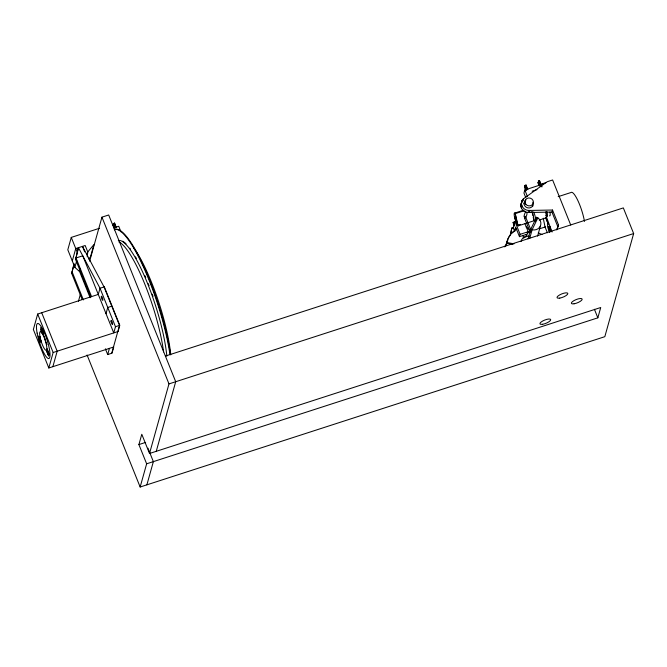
<?xml version="1.0" encoding="UTF-8"?>
<svg xmlns="http://www.w3.org/2000/svg" width="667" height="667" viewBox="0 0 667 667"><rect width="100%" height="100%" fill="white"/><g stroke="black" fill="none" stroke-linecap="round" stroke-linejoin="round"><path stroke-width="1" d="M556.862 229.84L557.929 226.963L551.951 212.089L528.456 212.506A7.245 6.737 15.6 0 1 521.352 207.912L520.969 204.419L522.044 201.826M521.352 207.912L521.928 205.853C520.677 202.96 521.978 199.341 524.737 197.857L547.232 181.724L552.626 179.982L570.719 224.996M525.629 211.856C521.477 218.843 527.272 219.668 527.047 212.123M525.679 217.017L525.263 216.275M87.227 256.928L87.752 251.926L85.176 245.514L75.746 248.566L72.286 260.939M510.197 235.718L511.814 227.981L513.156 227.539L514.707 231.399M510.43 235.551L511.814 227.981M91.546 296.607L76.021 257.979L82.758 255.803L113.749 332.9L115.483 326.713L100.017 288.236L78.439 247.69L75.588 259.53L90.729 297.19M82.183 299.525L71.703 273.453L74.037 264.015M75.588 259.53L78.439 247.69M71.703 273.453L74.045 263.89M98.416 294.38L37.677 314.04L33.35 329.506L48.816 367.984L113.465 347.065M99.516 228.264L71.261 237.41L67.801 249.783L74.871 267.35L79.623 271.611L80.424 268.759M74.871 267.35L76.73 260.689M48.816 367.984L53.143 352.51L37.677 314.04M52.86 366.675L57.179 351.209L41.713 312.731M86.96 254.786L87.752 251.926L93.93 244.564L90.47 256.945L88.619 259.146M78.439 301.267L80.399 294.255M89.636 261.222L101.951 217.167L108.679 214.982L175.704 381.716L156.253 451.317M114.816 227.489L113.332 223.795L114.524 223.036L116.375 227.655M115.516 226.221L114.524 223.036M98.282 294.43L100.017 288.236L104.052 286.935L119.518 325.404L111.739 353.252L107.695 354.561L105.378 348.791M106.02 313.665L107.746 307.479L111.789 306.17M107.695 354.561L109.43 348.374M112.006 353.168L113.74 346.982M118.059 331.507L119.793 325.321L104.327 286.843M146.64 463.807L138.903 444.572L141.788 434.259L149.516 453.493L600.725 307.512L597.849 317.825L146.64 463.807L140.153 487.018L604.827 336.677L633.65 233.55L623.337 207.904L165.399 356.07M149.516 453.493L168.976 383.9L101.951 217.167M146.882 484.842L153.368 461.631L147.957 448.166M512.823 244.272L506.728 243.147L506.903 242.53A20.685 19.218 15.6 0 1 516.642 229.348M513.115 222.711L514.307 221.953L513.115 222.711L514.224 225.488M525.921 190.754L524.554 186.643L526.038 190.337M526.288 189.445L524.804 185.751L525.996 184.984L527.855 189.603M512.948 228.739L514.966 221.519L520.118 234.342L519.468 236.66L527.555 234.05L528.206 231.724L524.887 223.478M526.997 188.169L525.996 184.984M542.721 184.167L524.812 189.962L523.945 193.055L525.788 197.64M520.969 204.419L521.936 201M520.885 205.119L521.461 203.051M521.661 202.426L522.244 200.367M520.885 205.828L521.461 203.76M522.236 201.142L522.62 199.766M520.96 206.537L521.536 204.469M522.486 201.267L523.061 199.208M521.119 207.229L521.694 205.169M522.995 200.767L523.57 198.699M528.456 212.506L529.031 210.447L552.526 210.03L558.504 224.904L558.121 226.271M529.781 210.397L529.206 212.465A7.245 6.737 15.6 0 0 531.357 211.889M539.094 181.941L537.902 182.7L539.019 185.468M540.945 184.325L539.461 180.632L538.386 180.982L539.753 185.084M539.461 180.632L540.837 184.734M545.981 182.6L540.595 184.342L541.22 186.785M528.081 238.903L530.824 229.106L536.543 217.275L537.86 217.876M529.665 238.544L532.141 229.706L537.869 217.851L538.227 218.101A7.245 6.737 15.6 0 1 540.27 226.188A7.245 6.737 15.6 0 1 532.549 229.84L530.824 229.106M535.726 220.218L536.543 217.275M537.585 236.143L540.595 225.371M548.199 222.461L547.682 224.304A5.069 1.092 72.1 0 0 549.7 232.458M551.951 212.089L552.526 210.03M524.262 216.75L524.545 216.316M556.72 229.69L558.504 224.904M504.769 246.907L507.82 240.587M505.503 246.256L507.245 242.655M530.432 232.741L524.479 217.926L525.821 217.375L525.421 217.767M525.254 217.842L524.479 217.926M113.332 223.795L114.407 223.453M114.007 227.797L118.726 226.271L120.935 231.766M524.804 185.751L525.879 185.401M524.437 187.06L525.513 186.71M532.158 191.212L536.968 189.653M115.483 326.713L119.518 325.404M53.143 352.51L117.792 331.599M558.171 196.657L570.969 192.521A20.293 4.352 72.1 0 1 577.972 200.792A20.293 4.352 72.1 0 1 584.475 221.436M523.645 210.18L515.091 212.973L518.117 225.896L534.284 220.669L532.508 212.098M515.558 213.515L524.12 210.747M517.659 225.379L514.966 212.865A7.245 1.551 72.1 0 0 514.507 217A7.245 1.551 72.1 0 0 517.5 225.146L520.502 224.429M539.219 220.068L546.081 217.851M516.683 229.039L514.882 229.623L515.608 227.047L519.468 236.66M520.118 234.342L528.206 231.724M526.913 232.891L530.765 231.641M539.553 228.798L545.498 226.88M523.245 237.785L525.938 236.918M168.976 383.9L633.65 233.55M138.903 444.572L145.639 442.396M506.903 242.53L514.007 243.847M538.269 232.841L541.996 234.534M526.08 226.922L529.306 229.44M533.817 220.127L534.284 220.669M517.65 225.354L518.117 225.896M540.595 184.342L542.113 186.818M104.052 286.935L82.483 246.39L84.692 251.884M552.084 232.016L546.74 217.784M594.405 309.271L597.849 317.825M538.386 180.982L539.87 184.676M538.019 182.291L539.503 185.985M548.324 224.204L546.09 218.651L548.024 223.453M547.382 232.791L545.064 227.022L543.238 218.192M525.629 186.293L526.747 189.069M524.921 185.334L526.772 189.953M524.812 189.962L527.389 196.381M525.821 217.434L531.032 230.332M526.063 234.701L526.83 236.627M522.811 235.309L523.912 238.052M515.408 218.993L514.666 217.142L516.041 221.252M513.231 222.303L514.716 225.996M113.44 223.387L115.299 228.006M114.19 227.464L113.073 224.696L114.074 227.881M71.261 237.41L77.589 253.143M79.256 270.694L90.12 297.724M72.128 271.903L83.392 299.908M87.069 354.986L140.153 487.018M549.958 228.272L550.734 230.198M44.355 337.427L44.856 339.253M532.041 211.547L532.833 215.374M533.225 217.267L533.625 219.193M118.868 241.913A72.47 15.549 72.1 0 1 163.573 351.918M118.292 240.587A72.47 15.549 72.1 0 1 146.023 279.731A72.47 15.549 72.1 0 1 166.833 356.161M133.95 248.166A72.47 15.549 72.1 0 1 170.744 354.894M122.711 241.196A72.47 15.549 72.1 0 1 123.345 241.587M124.004 242.054A72.47 15.549 72.1 0 1 126.063 243.855M129.798 248.199A72.47 15.549 72.1 0 1 130.582 249.258M135.484 256.878A72.47 15.549 72.1 0 1 136.326 258.346M144.872 275.629A72.47 15.549 72.1 0 1 145.723 277.58M148.232 283.617A72.47 15.549 72.1 0 1 149.049 285.684M152.251 294.18A72.47 15.549 72.1 0 1 153.026 296.348M114.382 229.756A84.067 18.034 72.1 0 1 144.422 267.817A84.067 18.034 72.1 0 1 170.494 354.385M114.324 229.69A84.067 18.034 72.1 0 1 144.339 269.009A84.067 18.034 72.1 0 1 169.96 354.561M46.932 344.631A9.78 2.101 72.1 0 1 46.623 343.922M46.315 343.18A9.78 2.101 72.1 0 1 44.497 337.585M44.305 336.802A9.78 2.101 72.1 0 1 44.139 336.043M532.975 202.276A4.636 4.31 15.6 0 1 527.939 207.921A4.636 4.31 15.6 0 1 525.079 200.817M525.488 200.417A4.636 4.31 15.6 0 1 525.955 200.067M523.87 203.819A4.636 4.31 15.6 0 1 524.154 203.327M524.504 202.876A4.636 4.31 15.6 0 1 525.379 202.134M532.574 204.886A4.636 4.31 15.6 0 1 532.641 206.578M529.031 210.447A7.245 6.737 15.6 0 1 521.928 205.853M550.667 229.832A2.61 0.559 72.1 0 1 550.2 228.598M549.967 227.747A2.61 0.559 72.1 0 1 549.8 226.405M535.309 221.344A7.245 1.551 72.1 0 1 533.858 220.218M533.725 211.898A7.245 1.551 72.1 0 1 535.651 220.502M545.689 211.964A7.245 1.551 72.1 0 1 545.648 217.834M550.617 229.89A2.901 0.625 72.1 0 1 550.108 228.506M549.908 227.797A2.901 0.625 72.1 0 1 549.7 226.555M546.84 211.422A6.52 1.401 72.1 0 1 545.714 215.441M549.908 212.114A6.52 1.401 72.1 0 1 549.5 215.833M546.29 211.923A3.627 0.775 72.1 0 1 546.056 213.974M506.728 243.147A20.685 19.218 15.6 0 1 509.063 236.885M512.264 232.95A20.685 19.218 15.6 0 1 514.974 230.84M521.085 241.471A7.245 6.737 15.6 0 1 529.34 236.143M47.14 348.958L46.565 351.017L48.633 356.145L49.208 354.085L47.14 348.958M39.82 336.91L38.286 336.126L39.787 341.604L41.312 342.379L39.82 336.91M42.821 330.749L40.745 327.339L41.279 331.691L43.355 335.101L42.821 330.749M574.12 303.785A5.795 1.743 -21.9 0 0 582.183 299.225A5.795 1.743 -21.9 0 0 573.987 300.6A5.795 1.743 -21.9 0 0 574.12 303.785M559.78 298.107A5.795 1.743 -21.9 0 0 567.842 293.547A5.795 1.743 -21.9 0 0 559.646 294.922A5.795 1.743 -21.9 0 0 559.78 298.107M542.663 324.279A5.795 1.743 -21.9 0 0 550.725 319.718A5.795 1.743 -21.9 0 0 542.529 321.102A5.795 1.743 -21.9 0 0 542.663 324.279M111.039 321.286A2.176 0.467 72.1 0 0 112.406 324.512A2.176 0.467 72.1 0 0 111.964 321.527A2.176 0.467 72.1 0 0 111.039 321.286M101.359 297.315A2.176 0.467 72.1 0 0 102.743 300.333A2.176 0.467 72.1 0 0 102.151 297.14A2.176 0.467 72.1 0 0 101.359 297.315M41.171 330.048A2.61 0.559 72.1 0 0 42.83 333.708A2.61 0.559 72.1 0 0 42.146 329.907A2.61 0.559 72.1 0 0 41.171 330.048M38.928 338.086A2.61 0.559 72.1 0 0 40.587 341.746A2.61 0.559 72.1 0 0 39.895 337.944A2.61 0.559 72.1 0 0 38.928 338.086M39.953 336.618A9.78 2.101 72.1 0 0 46.181 350.333A9.78 2.101 72.1 0 0 43.597 336.076A9.78 2.101 72.1 0 0 39.953 336.618M37.119 333.083A18.409 3.952 72.1 0 0 48.858 358.538A18.409 3.952 72.1 0 0 43.764 331.407A18.409 3.952 72.1 0 0 37.119 333.083M47.007 351.384A2.61 0.559 72.1 0 0 48.666 355.036A2.61 0.559 72.1 0 0 47.982 351.234A2.61 0.559 72.1 0 0 47.007 351.384M525.779 204.219A4.252 3.952 15.6 0 0 533.05 203.61A4.252 3.952 15.6 0 0 528.614 197.982A4.252 3.952 15.6 0 0 525.779 204.219M548.424 227.564A2.901 0.625 72.1 0 0 550.258 231.716A2.901 0.625 72.1 0 0 549.558 227.58A2.901 0.625 72.1 0 0 548.424 227.564"/></g></svg>
